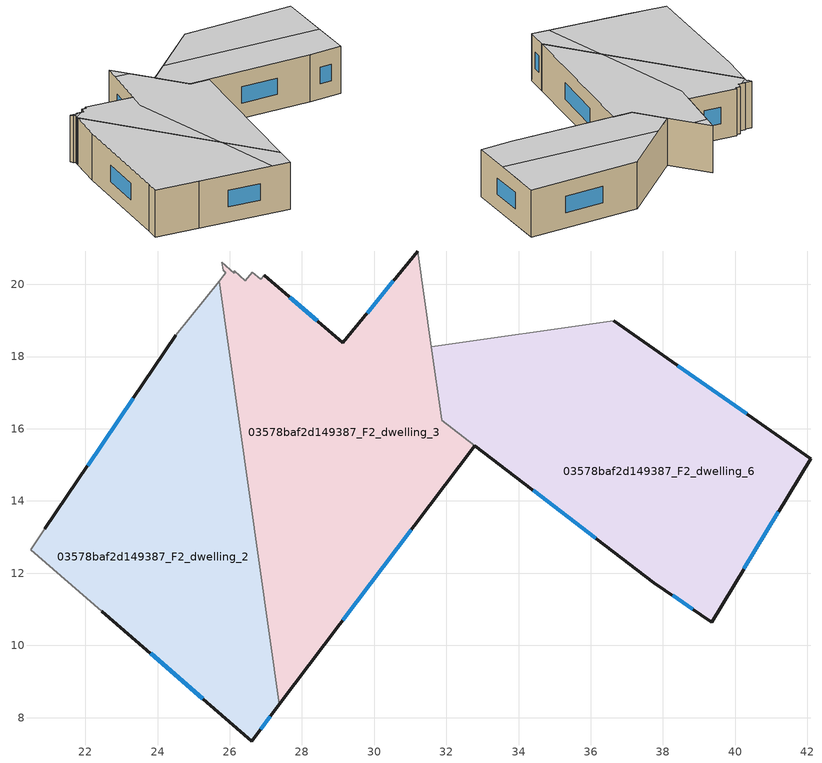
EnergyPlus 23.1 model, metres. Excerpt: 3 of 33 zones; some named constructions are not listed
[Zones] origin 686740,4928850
03578baf2d149387_F2_dwelling_2
 floor to 03578baf2d149387_F1_dwelling_2 (EU_floor_Construction): 25.71,20.09 27.37,8.37 26.6,7.35 22.46,10.95 20.49,12.65 20.88,13.23 24.51,18.6 z6
 wall outside (EU_wall_Construction): 22.46,10.95 26.6,7.35 27.37,8.37 / 24.51,18.6 20.88,13.23 z6:9
 wall adiabatic (EU_wall_Construction): 25.71,20.09 24.51,18.6 / 20.88,13.23 20.49,12.65 22.46,10.95 z6:9
 wall to 03578baf2d149387_F2_dwelling_3 (EU_wall_Construction): 27.37,8.37 25.71,20.09 z6:9
 window (EU_Window_Construction): 26.85,7.68 27.12,8.04 / 23.81,9.78 25.26,8.52 / 23.33,16.85 22.06,14.97 z6.98:8.02
 ceiling to 03578baf2d149387_F3_dwelling_3 (EU_floor_Construction): 25.82,8.03 26.88,11.79 25.71,20.09 24.51,18.6 20.88,13.23 20.49,12.65 22.46,10.95 z9
 ceiling to 03578baf2d149387_F3_dwelling_4 (EU_floor_Construction): 26.6,7.35 27.37,8.37 26.88,11.79 25.82,8.03 z9
03578baf2d149387_F2_dwelling_3
 floor to 03578baf2d149387_F1_dwelling_3 (EU_floor_Construction): 31.21,20.92 31.87,16.24 32.79,15.54 27.37,8.37 25.71,20.09 25.8,20.2 25.83,20.25 25.89,20.32 25.82,20.39 25.78,20.62 26.13,20.31 26.12,20.37 26.43,20.11 26.63,20.33 26.85,20.14 26.95,20.25 29.13,18.38 z6
 wall outside (EU_wall_Construction): 31.21,20.92 29.13,18.38 26.95,20.25 / 27.37,8.37 32.79,15.54 z6:9
 wall adiabatic (EU_wall_Construction): 25.82,20.39 25.89,20.32 25.83,20.25 25.8,20.2 25.71,20.09 z6:9
 wall to 03578baf2d149387_F2_dwelling_4 (EU_wall_Construction): 26.13,20.31 25.78,20.62 25.82,20.39 / 26.13,20.31 26.12,20.37 / 26.95,20.25 26.85,20.14 26.63,20.33 26.43,20.11 26.12,20.37 z6:9
 wall to 03578baf2d149387_F2_dwelling_5 (EU_wall_Construction): 31.59,18.28 31.21,20.92 z6:9
 wall to 03578baf2d149387_F2_dwelling_6 (EU_wall_Construction): 32.79,15.54 31.87,16.24 / 31.87,16.25 31.58,18.28 z6:9
 window (EU_Window_Construction): 28.42,18.99 27.66,19.64 / 30.53,20.1 29.81,19.21 / 29.13,10.7 31.03,13.2 z6.98:8.02
 ceiling to 03578baf2d149387_F3_dwelling_4 (EU_floor_Construction): 27.37,8.37 32.79,15.54 31.87,16.24 31.37,19.76 30.7,20.29 28.53,17.64 26.88,11.79 z9
 ceiling to 03578baf2d149387_F3_dwelling_0 (EU_floor_Construction): 26.29,20.22 26.12,20.37 26.13,20.31 25.78,20.62 25.82,20.39 25.89,20.32 25.83,20.25 25.8,20.2 z9
 ceiling to 03578baf2d149387_F3_dwelling_5 (EU_floor_Construction): 31.37,19.76 31.21,20.92 30.7,20.29 z9
 ceiling to 03578baf2d149387_F3_dwelling_3 (EU_floor_Construction): 26.88,11.79 28.53,17.64 29.13,18.38 26.95,20.25 26.85,20.14 26.73,20.24 26.54,20.23 26.43,20.11 26.29,20.22 25.8,20.2 25.71,20.09 z9
03578baf2d149387_F2_dwelling_6
 floor to 03578baf2d149387_F1_dwelling_6 (EU_floor_Construction): 42.09,15.17 39.35,10.65 37.75,11.74 31.87,16.25 31.58,18.28 36.64,18.99 z6
 wall outside (EU_wall_Construction): 32.79,15.54 37.75,11.74 39.35,10.65 42.09,15.17 36.64,18.99 z6:9
 wall to 03578baf2d149387_F2_dwelling_5 (EU_wall_Construction): 36.64,18.99 31.58,18.28 z6:9
 window (EU_Window_Construction): 40.32,16.41 38.41,17.75 / 40.24,12.12 41.2,13.7 / 38.27,11.38 38.83,11 / 34.4,14.3 36.14,12.97 z6.98:8.02
 ceiling to 03578baf2d149387_F3_dwelling_4 (EU_floor_Construction): 39.35,10.65 40.52,12.58 33.01,18.48 31.59,18.28 31.87,16.24 37.75,11.74 z9
 ceiling to 03578baf2d149387_F3_dwelling_5 (EU_floor_Construction): 40.52,12.58 42.09,15.17 36.64,18.99 33.01,18.48 z9
[SCHEDULE:FILE] Column Number=1; Rows to Skip at Top=0; Number of Hours of Data=8760; Column Separator=Comma; Interpolate to Timestep=No; Minutes per Item=60; Adjust Schedule for Daylight Savings=Yes
Name | File
EU_Step8_GainSchedule_03578baf2d149387_F2_dwelling_6_f000 | ../../schedules/03578baf2d149387/03578baf2d149387_F2_dwelling_6_f000_gain.csv
EU_Step8_GainSchedule_03578baf2d149387_F3_dwelling_0_f000 | ../../schedules/03578baf2d149387/03578baf2d149387_F3_dwelling_0_f000_gain.csv
EU_Step8_GainSchedule_03578baf2d149387_F3_dwelling_1_f000 | ../../schedules/03578baf2d149387/03578baf2d149387_F3_dwelling_1_f000_gain.csv
EU_Step8_GainSchedule_03578baf2d149387_F3_dwelling_2_f000 | ../../schedules/03578baf2d149387/03578baf2d149387_F3_dwelling_2_f000_gain.csv
EU_Step8_GainSchedule_03578baf2d149387_F3_dwelling_3_f000 | ../../schedules/03578baf2d149387/03578baf2d149387_F3_dwelling_3_f000_gain.csv
EU_Step8_GainSchedule_03578baf2d149387_F3_dwelling_4_f000 | ../../schedules/03578baf2d149387/03578baf2d149387_F3_dwelling_4_f000_gain.csv
EU_Step8_GainSchedule_03578baf2d149387_F3_dwelling_5_f000 | ../../schedules/03578baf2d149387/03578baf2d149387_F3_dwelling_5_f000_gain.csv
